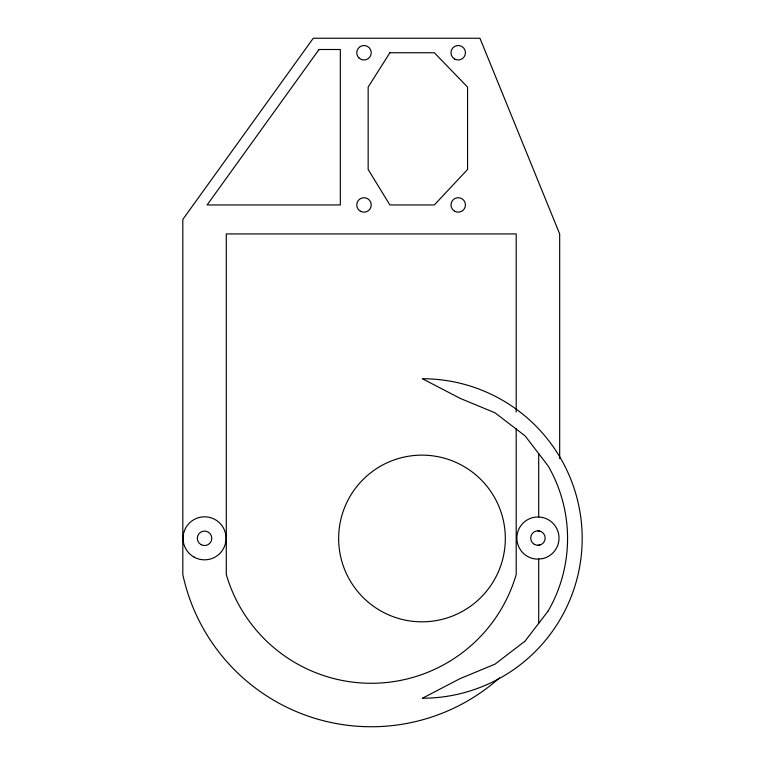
<?xml version="1.0" encoding="UTF-8"?>
<svg xmlns="http://www.w3.org/2000/svg" width="765" height="765" viewBox="0 0 765 765"><rect width="100%" height="100%" fill="white"/><g stroke="black" fill="none" stroke-linecap="round" stroke-linejoin="round"><path stroke-width="1.15" d="M537.938 545.302L539.813 545.062M537.938 530.814L539.813 531.053M559.674 458.627L559.674 233.927L479.951 38.25L313.268 38.25L182.816 219.431L182.816 574.553A192.742 192.742 0 0 0 499.516 677.866M538.703 453.635L538.703 516.987M538.703 558.986L538.703 623.322M516.193 412.01L516.193 233.927L226.297 233.927L226.297 574.553A150.982 150.982 0 0 0 516.193 574.553L516.193 428.744M389.892 52.747L368.156 87.086L368.156 169.476L389.892 204.944L434.329 204.944L467.558 169.476L467.558 87.086L434.329 52.747L389.892 52.747M319.024 49.505L207.114 204.944L340.329 204.944L340.329 49.505L319.024 49.505M548.123 611.044L525.067 641.099L495.012 664.154L460.014 678.651L422.452 698.216A159.742 159.742 0 0 0 582.184 538.484A159.742 159.742 0 0 0 422.452 378.742L460.014 398.307L495.012 412.804L525.067 435.868L548.123 465.923A145.12 145.12 0 0 1 548.123 611.044M542.653 558.613L537.173 559.129A21.085 21.085 0 0 1 519.167 528.462A21.085 21.085 0 0 1 554.568 525.106A21.085 21.085 0 0 1 542.653 558.613M534.314 544.336A7.248 7.248 0 0 0 545.187 538.063A7.248 7.248 0 0 0 534.314 531.78A7.248 7.248 0 0 0 534.314 544.336M360.372 211.216A7.248 7.248 0 0 0 371.245 204.944A7.248 7.248 0 0 0 360.372 198.661A7.248 7.248 0 0 0 360.372 211.216M193.803 556.949A21.506 21.506 0 0 0 226.067 538.321A21.506 21.506 0 0 0 193.803 519.693A21.506 21.506 0 0 0 193.803 556.949M358.871 57.872A7.248 7.248 0 0 0 370.996 54.621A7.248 7.248 0 0 0 362.122 45.747A7.248 7.248 0 0 0 358.871 57.872M454.592 211.216A7.248 7.248 0 0 0 465.464 204.944A7.248 7.248 0 0 0 454.592 198.661A7.248 7.248 0 0 0 454.592 211.216M454.592 59.02A7.248 7.248 0 0 0 465.464 52.747A7.248 7.248 0 0 0 454.592 46.464A7.248 7.248 0 0 0 454.592 59.02M200.927 544.594A7.248 7.248 0 0 0 211.8 538.321A7.248 7.248 0 0 0 200.927 532.038A7.248 7.248 0 0 0 200.927 544.594M367.602 601.644A83.347 83.347 0 0 0 503.867 553.994A83.347 83.347 0 0 0 394.463 459.813A83.347 83.347 0 0 0 367.602 601.644"/></g></svg>
